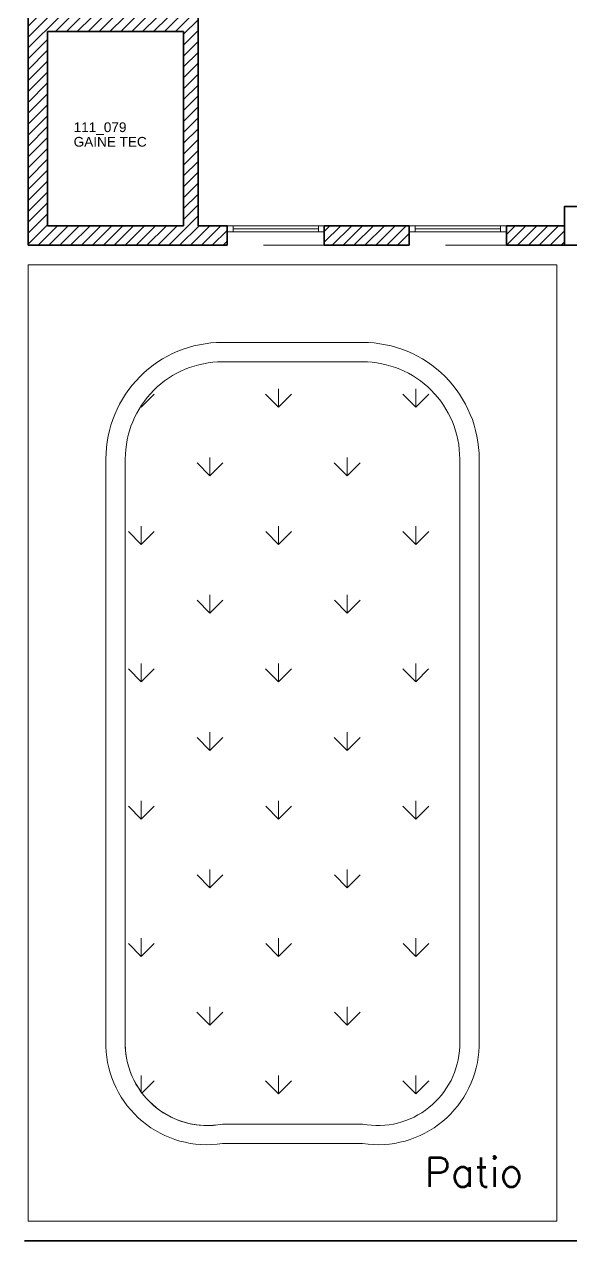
# Model space of a CAD drawing. Header units: metres. Extents: x -8 to 247, y -4 to 148.
# Drawn here: x 109.8 to 115.43, y 67.7 to 80.22 of the extents above; entities that cross this region are included whole.
import ezdxf

# ---------------------------------------------------------------- set-up
doc = ezdxf.new("R2010")
doc.units = ezdxf.units.M
doc.header["$LTSCALE"] = 5
doc.linetypes.add('CACHÉ', pattern=[0.25, 0.125, -0.125])
doc.linetypes.add('CONTINU', pattern=[0])
doc.layers.get('0').update_dxf_attribs({"lineweight": 0})
for name, color, linetype, lineweight in [('007 Fenêtres', 4, 'Continuous', 0), ('00_tx_rep_local', 7, 'Continuous', 5), ('800 Espace-vert', 8, 'Continuous', 5), ('A_chass', 4, 'Continuous', 20), ('A_MURS_STRU', 7, 'Continuous', 35), ('Mur porteur', 7, 'Continuous', 18)]:
    doc.layers.add(name, color=color, linetype=linetype, lineweight=lineweight)
for name, color, linetype in [('A_Etiqu_Gaine', 7, 'Continuous'), ('A_Etiqu_Gaine_ancien', 7, 'Continuous'), ('A_Etiqu_Gaine_code', 7, 'Continuous'), ('A_HACH_CLOIS', 7, 'CONTINU'), ('A_MUR_CLOI', 7, 'Continuous')]:
    doc.layers.add(name, color=color, linetype=linetype)
doc.styles.add('Attribut', font='arial.ttf')
doc.styles.add('ROMANS', font='ROMANS')

# ---------------------------------------------------------------- blocks, each defined once
blk = doc.blocks.new('BROCA0P-G60')
at = {"layer": '800 Espace-vert', "color": 3, "linetype": 'Continuous'}
for p, q in [((2.829404, 38.371266), (2.829404, 38.183766)), ((4.242686, 38.371266), (4.242686, 38.183766)), ((1.546943, 38.316202), (1.41436, 38.183619)), ((2.695465, 38.315969), (2.828047, 38.183386)), ((2.82903, 38.183164), (2.961612, 38.315746)), ((4.242717, 38.183842), (4.110134, 38.316425)), ((4.375066, 38.316506), (4.242484, 38.183923)), ((1.414593, 38.184146), (1.408469, 38.190271)), ((1.414403, 38.199823), (1.414403, 38.183766)), ((2.1217, 37.477039), (1.989118, 37.609622)), ((2.121044, 37.476659), (2.121044, 37.664159)), ((2.121923, 37.476057), (2.254506, 37.608639)), ((3.402571, 37.608862), (3.535154, 37.476279)), ((3.667959, 37.609399), (3.535377, 37.476817)), ((3.536045, 37.476659), (3.536045, 37.664159)), ((1.414403, 36.957053), (1.414403, 36.769553)), ((2.829404, 36.957053), (2.829404, 36.769553)), ((4.242686, 36.957053), (4.242686, 36.769553)), ((1.281555, 36.902059), (1.414137, 36.769477)), ((1.414816, 36.76895), (1.547399, 36.901532)), ((2.828807, 36.769932), (2.696224, 36.902515)), ((2.960853, 36.902292), (2.82827, 36.76971)), ((4.109678, 36.901755), (4.242261, 36.769173)), ((4.242939, 36.769254), (4.375522, 36.901836)), ((2.121044, 36.062446), (2.121044, 36.249946)), ((3.536045, 36.062446), (3.536045, 36.249946)), ((1.988662, 36.194952), (2.121244, 36.06237)), ((2.253746, 36.195186), (2.121163, 36.062603)), ((3.535914, 36.062826), (3.403331, 36.195408)), ((3.535833, 36.062147), (3.668415, 36.19473)), ((1.414897, 35.356023), (1.282315, 35.488605)), ((1.546639, 35.488079), (1.414056, 35.355496)), ((1.414403, 35.542839), (1.414403, 35.355339)), ((2.695768, 35.487845), (2.828351, 35.355263)), ((2.828726, 35.35504), (2.961308, 35.487623)), ((2.829404, 35.542839), (2.829404, 35.355339)), ((4.243021, 35.355719), (4.110438, 35.488301)), ((4.374762, 35.488383), (4.24218, 35.3558)), ((4.242686, 35.542839), (4.242686, 35.355339)), ((2.121044, 34.648232), (2.121044, 34.835732)), ((3.536045, 34.648232), (3.536045, 34.835732)), ((2.122004, 34.648916), (1.989422, 34.781499)), ((2.121619, 34.647933), (2.254202, 34.780516)), ((3.402875, 34.780739), (3.535458, 34.648156)), ((3.667655, 34.781276), (3.535073, 34.648693)), ((1.281859, 34.073936), (1.414441, 33.941353)), ((1.414403, 34.128626), (1.414403, 33.941126)), ((1.414512, 33.940827), (1.547095, 34.073409)), ((2.829111, 33.941809), (2.696528, 34.074392)), ((2.960549, 34.074169), (2.827966, 33.941587)), ((2.829404, 34.128626), (2.829404, 33.941126)), ((4.109982, 34.073632), (4.242565, 33.941049)), ((4.242636, 33.941131), (4.375218, 34.073713)), ((4.242686, 34.128626), (4.242686, 33.941126)), ((1.988966, 33.366829), (2.121548, 33.234246)), ((2.253442, 33.367062), (2.120859, 33.23448)), ((2.121044, 33.234019), (2.121044, 33.421519)), ((3.536218, 33.234702), (3.403635, 33.367285)), ((3.535529, 33.234024), (3.668111, 33.366606)), ((3.536045, 33.234019), (3.536045, 33.421519)), ((1.414403, 32.714412), (1.414403, 32.526912)), ((2.829404, 32.714412), (2.829404, 32.526912)), ((4.242686, 32.714412), (4.242686, 32.526912)), ((1.413985, 32.526684), (1.281403, 32.659266)), ((1.546335, 32.659955), (1.413753, 32.527373)), ((2.696072, 32.659722), (2.828655, 32.52714)), ((2.828422, 32.526917), (2.961005, 32.6595)), ((4.243324, 32.527596), (4.110742, 32.660178)), ((4.375674, 32.659044), (4.243092, 32.526461)), ((2.121092, 31.819577), (1.98851, 31.95216)), ((2.121044, 31.819805), (2.121044, 32.007305)), ((2.121315, 31.81981), (2.253898, 31.952393)), ((3.403179, 31.952615), (3.535762, 31.820033)), ((3.668567, 31.951937), (3.535985, 31.819354)), ((3.536045, 31.819805), (3.536045, 32.007305)), ((1.414403, 31.300198), (1.414403, 31.130457)), ((1.42177, 31.120265), (1.546791, 31.245286)), ((2.828199, 31.11247), (2.695616, 31.245053)), ((2.96146, 31.24483), (2.828878, 31.112248)), ((2.829404, 31.300198), (2.829404, 31.112698)), ((4.110286, 31.245509), (4.242868, 31.112926)), ((4.242332, 31.113007), (4.374914, 31.24559)), ((4.242686, 31.300198), (4.242686, 31.112698))]:
    blk.add_line(p, q, dxfattribs=at)
blk = doc.blocks.new('BROCA0P-G51')
at = {"layer": '800 Espace-vert', "color": 3, "linetype": 'Continuous'}
for p, q in [((0.25, 39.650002), (5.695003, 39.650002)), ((0.25, 39.650002), (0.25, 29.800003)), ((5.695003, 39.650002), (5.695003, 29.800003)), ((3.695003, 38.850002), (2.25, 38.850002)), ((3.695003, 38.650002), (2.25, 38.650002)), ((1.05, 37.650002), (1.05, 31.600002)), ((1.25, 37.650002), (1.25, 31.668947)), ((4.695003, 37.650002), (4.695003, 31.600002)), ((4.895002, 37.650002), (4.895002, 31.600002)), ((3.695003, 30.800003), (2.25, 30.800003)), ((3.695003, 30.600002), (2.25, 30.600002)), ((5.695003, 29.800003), (0.25, 29.800003))]:
    blk.add_line(p, q, dxfattribs=at)
blk.add_lwpolyline([(2.25, 38.650002), (3.695003, 38.650002)], close=True, dxfattribs=at)
for centre, radius, start, end in [((2.25, 37.650002), 1.2, 89.999996, 180.000005), ((3.695003, 37.650002), 1.2, 0, 90.000003), ((2.25, 37.650002), 1, 89.999996, 180.000005), ((3.695003, 37.650002), 1, 0, 90.000003), ((2.093035, 31.631645), 1.043515, 181.737632, 278.651228), ((2.095747, 31.632187), 0.84636, 182.179368, 280.501089), ((3.851967, 31.631645), 1.043515, 261.348774, 358.262355), ((3.849255, 31.632187), 0.84636, 259.498913, 357.820633)]:
    blk.add_arc(centre, radius, start, end, dxfattribs=at)
blk = doc.blocks.new('A_Etiqu_Gaine')
at = {"style": 'Attribut', "flags": 1}
for tag, p in [('CODE_HOPITAL', (-0.432, 0.865)), ('CODE_SITE', (-0.432, 0.715)), ('CODE_BATIMENT', (-0.432, 0.565)), ('CODE_SECTEUR', (-0.432, 0.415)), ('CODE_ETAGE', (-0.432, 0.265)), ('NOM_NORMALISE', (-0.432, -0.335)), ('SECTEUR_ACTIVITE', (-0.432, -0.485)), ('SOUS_SECTEUR_ACTIVITE', (-0.432, -0.635)), ('SURFACE', (-0.432, -0.785)), ('CODE_UG', (-0.432, -0.935)), ('CODE_POLE', (-0.432, -1.085)), ('AMIANTE', (-0.432, -1.235))]:
    blk.add_attdef(tag, p, '', height=0.1, dxfattribs=at)
at = {"layer": 'A_Etiqu_Gaine', "style": 'Attribut'}
blk.add_attdef('NOM_USAGE', (-0.432, -0.185), '', height=0.1, dxfattribs=at)
at = {"layer": 'A_Etiqu_Gaine_ancien', "style": 'Attribut'}
blk.add_attdef('CODE_PIECE_ANCIEN', (-0.432, 0.115), '', height=0.1, dxfattribs=at)
at = {"layer": 'A_Etiqu_Gaine_code', "style": 'Attribut'}
blk.add_attdef('CODE_PIECE', (-0.432, -0.035), '', height=0.1, dxfattribs=at)

msp = doc.modelspace()

# ---------------------------------------------------------------- hatches: boundary and pattern name
at = {"layer": 'A_HACH_CLOIS'}
h = msp.add_hatch(dxfattribs=at)
h.set_pattern_fill('ANSI31', color=8, scale=0.025, style=0)
h.paths.add_polyline_path([(110.041, 83.2), (111.591, 83.2), (111.591, 83.349), (110.041, 83.349)])
h.paths.add_polyline_path([(111.441, 83.199), (111.591, 83.199), (111.591, 78.15), (111.441, 78.15)])
h.paths.add_polyline_path([(110.041, 80.299), (111.441, 80.299), (111.441, 80.15), (110.041, 80.15)])
h.paths.add_polyline_path([(110.041, 78.149), (111.891, 78.149), (111.891, 77.949), (110.041, 77.949)])
h.paths.add_polyline_path([(109.841, 77.95), (110.041, 77.95), (110.041, 97.149), (109.841, 97.149)])
h = msp.add_hatch(dxfattribs=at)
h.set_pattern_fill('ANSI31', color=8, scale=0.025, style=0)
h.paths.add_polyline_path([(114.766, 78.149), (115.366, 78.149), (115.366, 77.949), (114.766, 77.949)])
h.paths.add_polyline_path([(112.891, 78.15), (113.766, 78.15), (113.766, 77.949), (112.891, 77.949)])

# ---------------------------------------------------------------- linework, layer by layer
at = {"layer": '007 Fenêtres', "color": 8, "linetype": 'CACHÉ'}
for p, q in [((112.891, 77.95), (111.891, 77.95)), ((112.891, 77.949), (111.891, 77.949)), ((114.766, 77.95), (113.766, 77.95)), ((114.766, 77.949), (113.766, 77.949))]:
    msp.add_line(p, q, dxfattribs=at)
at = {"layer": '800 Espace-vert', "color": 8, "linetype": 'Continuous'}
msp.add_line((126.511, 67.699), (109.801, 67.699), dxfattribs=at)
msp.add_lwpolyline([(111.841, 76.749, 0.414214), (110.841, 75.749), (110.841, 69.768, 0.482155), (111.841, 68.899), (113.286, 68.899, 0.457424), (114.286, 69.699), (114.286, 75.749, 0.414214), (113.286, 76.749)], format="xyb", dxfattribs=at)
msp.add_lwpolyline([(111.841, 76.749), (113.286, 76.749)], dxfattribs=at)
at = {"layer": 'A_chass', "color": 8, "linetype": 'Continuous'}
for p, q in [((112.891, 78.089), (111.891, 78.089)), ((111.951, 78.119), (112.831, 78.119)), ((114.706, 78.119), (113.826, 78.119))]:
    msp.add_line(p, q, dxfattribs=at)
at = {"layer": 'A_chass', "color": 8, "linetype": 'CACHÉ'}
for p, q in [((112.891, 77.949), (111.891, 77.949)), ((114.766, 77.949), (113.766, 77.949))]:
    msp.add_line(p, q, dxfattribs=at)
at = {"layer": 'A_chass', "color": 8, "linetype": 'Continuous'}
for points in [[(111.891, 78.089), (111.891, 78.149), (112.891, 78.149)], [(111.951, 78.149), (111.951, 78.089)], [(112.831, 78.089), (112.831, 78.149)], [(112.891, 78.149), (112.891, 78.089)], [(114.766, 78.149), (113.766, 78.149), (113.766, 78.089), (114.766, 78.089)], [(113.826, 78.089), (113.826, 78.149)], [(114.706, 78.149), (114.706, 78.089)], [(114.766, 78.089), (114.766, 78.149)]]:
    msp.add_lwpolyline(points, dxfattribs=at)
at = {"layer": 'A_MUR_CLOI', "color": 8, "linetype": 'Continuous'}
for p, q in [((111.891, 78.09), (111.891, 78.15)), ((111.891, 78.089), (111.891, 78.149)), ((112.891, 78.15), (112.891, 78.09)), ((112.891, 78.149), (112.891, 78.089)), ((113.766, 78.15), (113.766, 78.09)), ((113.766, 78.149), (113.766, 78.089)), ((114.766, 78.09), (114.766, 78.15)), ((114.766, 78.089), (114.766, 78.149))]:
    msp.add_line(p, q, dxfattribs=at)
at = {"layer": 'A_MURS_STRU', "color": 8, "linetype": 'Continuous'}
for p, q in [((109.841, 97.149), (109.841, 77.949)), ((111.591, 83.35), (111.591, 78.15)), ((111.591, 83.349), (111.591, 78.149)), ((110.041, 80.15), (111.441, 80.15)), ((110.041, 80.149), (110.041, 78.149)), ((111.441, 80.15), (111.441, 78.15)), ((115.366, 77.95), (115.366, 78.35)), ((115.366, 78.35), (116.016, 78.35)), ((109.841, 78.15), (109.841, 77.95)), ((110.041, 78.149), (111.441, 78.149)), ((111.591, 78.15), (111.891, 78.15)), ((111.591, 78.149), (111.891, 78.149)), ((111.891, 77.95), (111.891, 78.15)), ((111.891, 77.949), (111.891, 78.149)), ((112.891, 78.15), (113.766, 78.15)), ((112.891, 77.95), (112.891, 78.15)), ((112.891, 78.149), (113.766, 78.149)), ((112.891, 77.949), (112.891, 78.149)), ((113.766, 77.95), (113.766, 78.15)), ((113.766, 77.949), (113.766, 78.149)), ((114.766, 78.15), (115.366, 78.15)), ((114.766, 77.95), (114.766, 78.15)), ((114.766, 78.149), (115.366, 78.149)), ((114.766, 77.949), (114.766, 78.149)), ((109.841, 77.95), (111.891, 77.95)), ((109.841, 77.949), (111.891, 77.949)), ((112.891, 77.95), (113.766, 77.95)), ((112.891, 77.949), (113.766, 77.949)), ((114.766, 77.95), (119.511, 77.95)), ((114.766, 77.949), (119.511, 77.949))]:
    msp.add_line(p, q, dxfattribs=at)
at = {"layer": 'A_MURS_STRU', "color": 8}
msp.add_line((109.801, 67.699), (126.463, 67.699), dxfattribs=at)
at = {"layer": 'A_MURS_STRU', "color": 8, "linetype": 'Continuous'}
msp.add_lwpolyline([(115.366, 77.949), (115.366, 78.349), (116.016, 78.349), (116.016, 77.949)], dxfattribs=at)
at = {"layer": 'Mur porteur', "color": 8}
for p, q in [((109.841, 97.149), (109.841, 77.949)), ((111.591, 78.149), (111.591, 83.349)), ((111.891, 78.149), (111.591, 78.149)), ((111.891, 77.949), (111.891, 78.149)), ((109.841, 77.949), (111.891, 77.949))]:
    msp.add_line(p, q, dxfattribs=at)

# ---------------------------------------------------------------- block references
at = {"color": 8}
msp.add_blockref('BROCA0P-G60', (109.591, 38.099), dxfattribs=at)
at = {"layer": '800 Espace-vert', "color": 8}
msp.add_blockref('BROCA0P-G51', (109.591, 38.099), dxfattribs=at)
at = {"layer": 'A_Etiqu_Gaine', "color": 8}
msp.add_blockref('A_Etiqu_Gaine', (110.741, 79.15), dxfattribs=at).add_auto_attribs({'CODE_PIECE': '111_079', 'NOM_USAGE': 'GAINE TEC'})

# ---------------------------------------------------------------- texts
at = {"layer": '00_tx_rep_local', "color": 8, "linetype": 'Continuous', "style": 'ROMANS'}
msp.add_text('Patio', height=0.3, dxfattribs=at).set_placement((113.924, 68.255))

doc.saveas('drawing.dxf')
